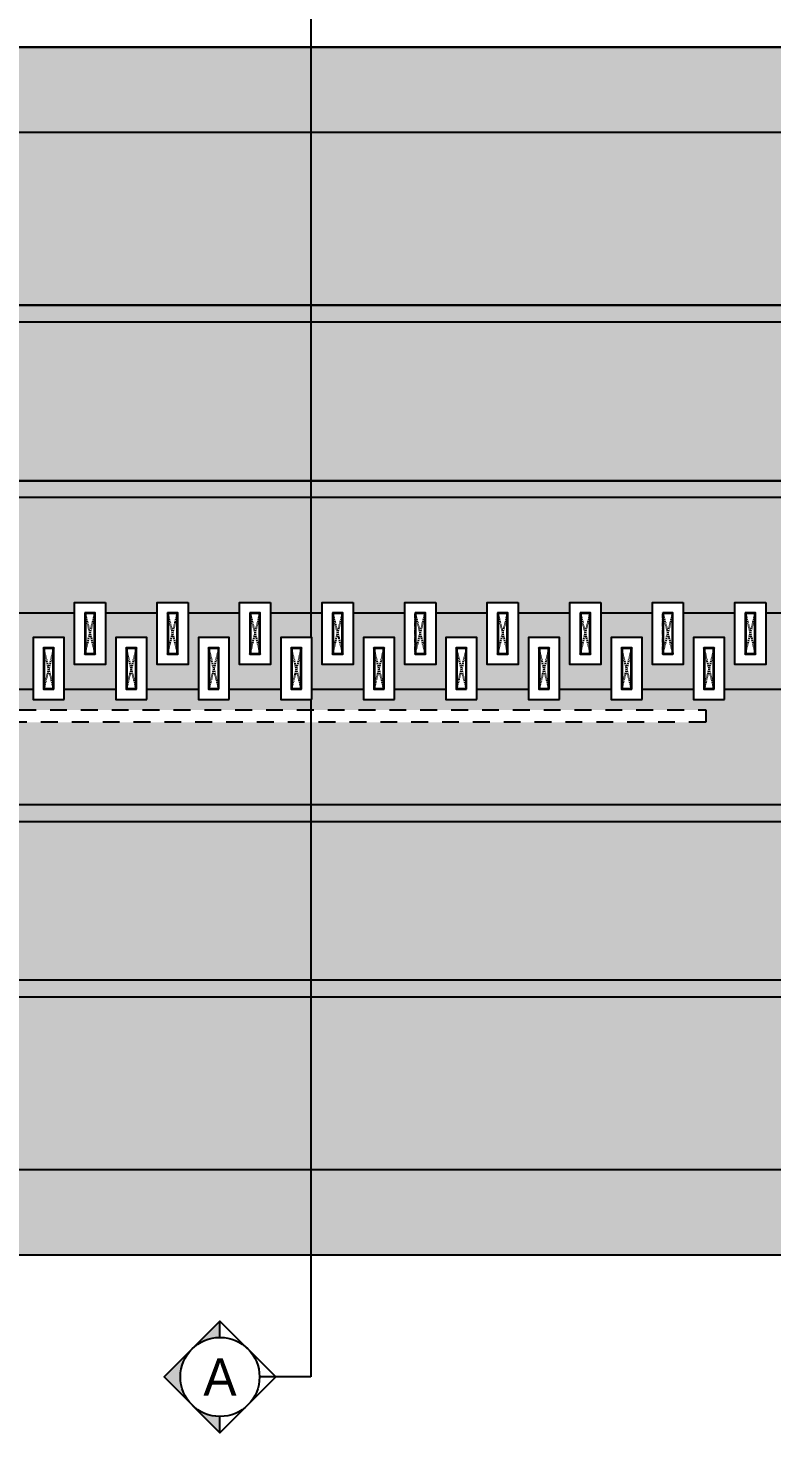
# Model space of a CAD drawing. Header units: millimetres. Extents: x -244126 to 368105, y -173968 to 259060.
# Drawn here: x -195153 to -191549, y 27083 to 33888 of the extents above; entities that cross this region are included whole.
import ezdxf
from ezdxf.enums import TextEntityAlignment as Align

# ---------------------------------------------------------------- set-up
doc = ezdxf.new("R2010")
doc.units = ezdxf.units.MM
doc.header["$MEASUREMENT"] = 0
for name, pattern in [('CENTER', [2, 1.25, -0.25, 0.25, -0.25]), ('HIDDEN', [9.525, 6.35, -3.175]), ('TA_GL_098.00000', [269.5, 98, -24.5, 24.5, -24.5, 98]), ('TA_HL_023.00000', [149.5, 81.65, -67.85])]:
    doc.linetypes.add(name, pattern=pattern)
for name, color, linetype in [('000 - GRID', 8, 'CENTER'), ('000 - H A T C H', 8, 'Continuous'), ('000 - H I D D E N', 7, 'Continuous'), ('000 - SYMBOL CON', 1, 'Continuous'), ('000 - T E X T', 4, 'Continuous'), ('000 - WIPEOUT', 250, 'Continuous'), ('001 - ASCESSORIES', 1, 'Continuous'), ('002 - STRUCTURAL STEEL', 4, 'Continuous'), ('A04_TUBE SERIES', 7, 'Continuous')]:
    doc.layers.add(name, color=color, linetype=linetype)
doc.styles.add('TA', font='Cordia New.ttf', dxfattribs={"height": 4.5})
pattern_1 = [(37.5, (187478.44, -8947.33), (-3.149668, 96.341188), [0, -76, 0, -85, 0, -81.25]), (7.5, (187478.44, -8947.33), (88.488835, 141.1073), [0, -41, 0, -68.5, 0, -26.25]), (327.5, (187416.94, -8947.33), (155.707093, 0.282953), [0, -25, 0, -90, 0, -117.5]), (317.5, (187416.94, -8947.33), (150.30633, 43.88378), [0, -12.5, 0, -59, 0, -67.5])]
pattern_2 = [(37.5, (187478.442, -1558.447), (-0.6299336, 19.2682377), [0, -15.2, 0, -17, 0, -16.25]), (7.5, (187478.442, -1558.447), (17.697767, 28.2214607), [0, -8.2, 0, -13.7, 0, -5.25]), (327.5, (187466.142, -1558.447), (31.1414186, 0.0565905), [0, -5, 0, -18, 0, -23.5]), (317.5, (187466.142, -1558.447), (30.061266, 8.7767556), [0, -2.5, 0, -11.8, 0, -13.5])]

# ---------------------------------------------------------------- blocks, each defined once
blk = doc.blocks.new('*U4252')
at = {"color": 250}
for points in [[(25, 0), (25, 200), (-25, 200), (-25, 0)], [(425, 0), (425, 200), (375, 200), (375, 0)], [(825, 0), (825, 200), (775, 200), (775, 0)], [(1225, 0), (1225, 200), (1175, 200), (1175, 0)], [(1625, 0), (1625, 200), (1575, 200), (1575, 0)], [(2025, 0), (2025, 200), (1975, 200), (1975, 0)], [(2425, 0), (2425, 200), (2375, 200), (2375, 0)], [(2825, 0), (2825, 200), (2775, 200), (2775, 0)], [(3225, 0), (3225, 200), (3175, 200), (3175, 0)]]:
    blk.add_wipeout(points, dxfattribs=at).dxf.layer = '000 - WIPEOUT'
at = {"layer": '000 - H I D D E N', "color": 8, "linetype": 'HIDDEN'}
for p, q in [((25, 0), (-25, 200)), ((25, 200), (-25, 0)), ((425, 0), (375, 200)), ((425, 200), (375, 0)), ((825, 0), (775, 200)), ((825, 200), (775, 0)), ((1225, 0), (1175, 200)), ((1225, 200), (1175, 0)), ((1625, 0), (1575, 200)), ((1625, 200), (1575, 0)), ((2025, 0), (1975, 200)), ((2025, 200), (1975, 0)), ((2425, 0), (2375, 200)), ((2425, 200), (2375, 0)), ((2825, 0), (2775, 200)), ((2825, 200), (2775, 0)), ((3225, 0), (3175, 200)), ((3225, 200), (3175, 0))]:
    blk.add_line(p, q, dxfattribs=at)
at = {"layer": '002 - STRUCTURAL STEEL', "color": 0}
for points in [[(25, 0), (25, 200), (-25, 200), (-25, 0)], [(425, 0), (425, 200), (375, 200), (375, 0)], [(825, 0), (825, 200), (775, 200), (775, 0)], [(1225, 0), (1225, 200), (1175, 200), (1175, 0)], [(1625, 0), (1625, 200), (1575, 200), (1575, 0)], [(2025, 0), (2025, 200), (1975, 200), (1975, 0)], [(2425, 0), (2425, 200), (2375, 200), (2375, 0)], [(2825, 0), (2825, 200), (2775, 200), (2775, 0)], [(3225, 0), (3225, 200), (3175, 200), (3175, 0)]]:
    blk.add_lwpolyline(points, close=True, dxfattribs=at)
for points in [[(22, 4), (22, 196, 0.414214), (21, 197), (-21, 197, 0.414214), (-22, 196), (-22, 4, 0.414214), (-21, 3), (21, 3, 0.414214)], [(422, 4), (422, 196, 0.414214), (421, 197), (379, 197, 0.414214), (378, 196), (378, 4, 0.414214), (379, 3), (421, 3, 0.414214)], [(822, 4), (822, 196, 0.414214), (821, 197), (779, 197, 0.414214), (778, 196), (778, 4, 0.414214), (779, 3), (821, 3, 0.414214)], [(1222, 4), (1222, 196, 0.414214), (1221, 197), (1179, 197, 0.414214), (1178, 196), (1178, 4, 0.414214), (1179, 3), (1221, 3, 0.414214)], [(1622, 4), (1622, 196, 0.414214), (1621, 197), (1579, 197, 0.414214), (1578, 196), (1578, 4, 0.414214), (1579, 3), (1621, 3, 0.414214)], [(2022, 4), (2022, 196, 0.414214), (2021, 197), (1979, 197, 0.414214), (1978, 196), (1978, 4, 0.414214), (1979, 3), (2021, 3, 0.414214)], [(2422, 4), (2422, 196, 0.414214), (2421, 197), (2379, 197, 0.414214), (2378, 196), (2378, 4, 0.414214), (2379, 3), (2421, 3, 0.414214)], [(2822, 4), (2822, 196, 0.414214), (2821, 197), (2779, 197, 0.414214), (2778, 196), (2778, 4, 0.414214), (2779, 3), (2821, 3, 0.414214)], [(3222, 4), (3222, 196, 0.414214), (3221, 197), (3179, 197, 0.414214), (3178, 196), (3178, 4, 0.414214), (3179, 3), (3221, 3, 0.414214)]]:
    blk.add_lwpolyline(points, format="xyb", close=True, dxfattribs=at)
at = {"layer": 'Defpoints', "color": 250}
for points in [[(25, 0), (25, 200), (-25, 200), (-25, 0)], [(425, 0), (425, 200), (375, 200), (375, 0)], [(825, 0), (825, 200), (775, 200), (775, 0)], [(1225, 0), (1225, 200), (1175, 200), (1175, 0)], [(1625, 0), (1625, 200), (1575, 200), (1575, 0)], [(2025, 0), (2025, 200), (1975, 200), (1975, 0)], [(2425, 0), (2425, 200), (2375, 200), (2375, 0)], [(2825, 0), (2825, 200), (2775, 200), (2775, 0)], [(3225, 0), (3225, 200), (3175, 200), (3175, 0)]]:
    blk.add_lwpolyline(points, close=True, dxfattribs=at)
at = {"color": 250}
for points in [[(25, 0), (25, 200), (-25, 200), (-25, 0)], [(425, 0), (425, 200), (375, 200), (375, 0)], [(825, 0), (825, 200), (775, 200), (775, 0)], [(1225, 0), (1225, 200), (1175, 200), (1175, 0)], [(1625, 0), (1625, 200), (1575, 200), (1575, 0)], [(2025, 0), (2025, 200), (1975, 200), (1975, 0)], [(2425, 0), (2425, 200), (2375, 200), (2375, 0)], [(2825, 0), (2825, 200), (2775, 200), (2775, 0)], [(3225, 0), (3225, 200), (3175, 200), (3175, 0)]]:
    blk.add_wipeout(points, dxfattribs=at).dxf.layer = '000 - WIPEOUT'
at = {"layer": '000 - H A T C H'}
h = blk.add_hatch(dxfattribs=at)
h.set_pattern_fill('ANSI32', color=256, scale=0.25)
h.set_pattern_definition([(45, (0, 187.5), (-1.683798, 1.683798), []), (45, (1.1225, 187.5), (-1.683798, 1.683798), [])])
h.paths.add_polyline_path([(25, 0), (25, 200), (-25, 200), (-25, 0)])
edge = h.paths.add_edge_path(flags=16)
edge.add_line((22, 4), (22, 196))
edge.add_arc((21, 196), 1, 0, 90)
edge.add_line((21, 197), (-21, 197))
edge.add_arc((-21, 196), 1, 90, 180)
edge.add_line((-22, 196), (-22, 4))
edge.add_arc((-21, 4), 1, 180, 270)
edge.add_line((-21, 3), (21, 3))
edge.add_arc((21, 4), 1, 270, 360)
h = blk.add_hatch(dxfattribs=at)
h.set_pattern_fill('ANSI32', color=256, scale=0.25)
h.set_pattern_definition([(45, (400, 187.5), (-1.683798, 1.683798), []), (45, (401.1225, 187.5), (-1.683798, 1.683798), [])])
h.paths.add_polyline_path([(425, 0), (425, 200), (375, 200), (375, 0)])
edge = h.paths.add_edge_path(flags=16)
edge.add_line((422, 4), (422, 196))
edge.add_arc((421, 196), 1, 0, 90)
edge.add_line((421, 197), (379, 197))
edge.add_arc((379, 196), 1, 90, 180)
edge.add_line((378, 196), (378, 4))
edge.add_arc((379, 4), 1, 180, 270)
edge.add_line((379, 3), (421, 3))
edge.add_arc((421, 4), 1, 270, 360)
h = blk.add_hatch(dxfattribs=at)
h.set_pattern_fill('ANSI32', color=256, scale=0.25)
h.set_pattern_definition([(45, (800, 187.5), (-1.683798, 1.683798), []), (45, (801.1225, 187.5), (-1.683798, 1.683798), [])])
h.paths.add_polyline_path([(825, 0), (825, 200), (775, 200), (775, 0)])
edge = h.paths.add_edge_path(flags=16)
edge.add_line((822, 4), (822, 196))
edge.add_arc((821, 196), 1, 0, 90)
edge.add_line((821, 197), (779, 197))
edge.add_arc((779, 196), 1, 90, 180)
edge.add_line((778, 196), (778, 4))
edge.add_arc((779, 4), 1, 180, 270)
edge.add_line((779, 3), (821, 3))
edge.add_arc((821, 4), 1, 270, 360)
h = blk.add_hatch(dxfattribs=at)
h.set_pattern_fill('ANSI32', color=256, scale=0.25)
h.set_pattern_definition([(45, (1200, 187.5), (-1.683798, 1.683798), []), (45, (1201.1225, 187.5), (-1.683798, 1.683798), [])])
h.paths.add_polyline_path([(1225, 0), (1225, 200), (1175, 200), (1175, 0)])
edge = h.paths.add_edge_path(flags=16)
edge.add_line((1222, 4), (1222, 196))
edge.add_arc((1221, 196), 1, 0, 90)
edge.add_line((1221, 197), (1179, 197))
edge.add_arc((1179, 196), 1, 90, 180)
edge.add_line((1178, 196), (1178, 4))
edge.add_arc((1179, 4), 1, 180, 270)
edge.add_line((1179, 3), (1221, 3))
edge.add_arc((1221, 4), 1, 270, 360)
h = blk.add_hatch(dxfattribs=at)
h.set_pattern_fill('ANSI32', color=256, scale=0.25)
h.set_pattern_definition([(45, (1600, 187.5), (-1.683798, 1.683798), []), (45, (1601.1225, 187.5), (-1.683798, 1.683798), [])])
h.paths.add_polyline_path([(1625, 0), (1625, 200), (1575, 200), (1575, 0)])
edge = h.paths.add_edge_path(flags=16)
edge.add_line((1622, 4), (1622, 196))
edge.add_arc((1621, 196), 1, 0, 90)
edge.add_line((1621, 197), (1579, 197))
edge.add_arc((1579, 196), 1, 90, 180)
edge.add_line((1578, 196), (1578, 4))
edge.add_arc((1579, 4), 1, 180, 270)
edge.add_line((1579, 3), (1621, 3))
edge.add_arc((1621, 4), 1, 270, 360)
h = blk.add_hatch(dxfattribs=at)
h.set_pattern_fill('ANSI32', color=256, scale=0.25)
h.set_pattern_definition([(45, (2000, 187.5), (-1.683798, 1.683798), []), (45, (2001.1225, 187.5), (-1.683798, 1.683798), [])])
h.paths.add_polyline_path([(2025, 0), (2025, 200), (1975, 200), (1975, 0)])
edge = h.paths.add_edge_path(flags=16)
edge.add_line((2022, 4), (2022, 196))
edge.add_arc((2021, 196), 1, 0, 90)
edge.add_line((2021, 197), (1979, 197))
edge.add_arc((1979, 196), 1, 90, 180)
edge.add_line((1978, 196), (1978, 4))
edge.add_arc((1979, 4), 1, 180, 270)
edge.add_line((1979, 3), (2021, 3))
edge.add_arc((2021, 4), 1, 270, 360)
h = blk.add_hatch(dxfattribs=at)
h.set_pattern_fill('ANSI32', color=256, scale=0.25)
h.set_pattern_definition([(45, (2400, 187.5), (-1.683798, 1.683798), []), (45, (2401.1225, 187.5), (-1.683798, 1.683798), [])])
h.paths.add_polyline_path([(2425, 0), (2425, 200), (2375, 200), (2375, 0)])
edge = h.paths.add_edge_path(flags=16)
edge.add_line((2422, 4), (2422, 196))
edge.add_arc((2421, 196), 1, 0, 90)
edge.add_line((2421, 197), (2379, 197))
edge.add_arc((2379, 196), 1, 90, 180)
edge.add_line((2378, 196), (2378, 4))
edge.add_arc((2379, 4), 1, 180, 270)
edge.add_line((2379, 3), (2421, 3))
edge.add_arc((2421, 4), 1, 270, 360)
h = blk.add_hatch(dxfattribs=at)
h.set_pattern_fill('ANSI32', color=256, scale=0.25)
h.set_pattern_definition([(45, (2800, 187.5), (-1.683798, 1.683798), []), (45, (2801.1225, 187.5), (-1.683798, 1.683798), [])])
h.paths.add_polyline_path([(2825, 0), (2825, 200), (2775, 200), (2775, 0)])
edge = h.paths.add_edge_path(flags=16)
edge.add_line((2822, 4), (2822, 196))
edge.add_arc((2821, 196), 1, 0, 90)
edge.add_line((2821, 197), (2779, 197))
edge.add_arc((2779, 196), 1, 90, 180)
edge.add_line((2778, 196), (2778, 4))
edge.add_arc((2779, 4), 1, 180, 270)
edge.add_line((2779, 3), (2821, 3))
edge.add_arc((2821, 4), 1, 270, 360)
h = blk.add_hatch(dxfattribs=at)
h.set_pattern_fill('ANSI32', color=256, scale=0.25)
h.set_pattern_definition([(45, (3200, 187.5), (-1.683798, 1.683798), []), (45, (3201.1225, 187.5), (-1.683798, 1.683798), [])])
h.paths.add_polyline_path([(3225, 0), (3225, 200), (3175, 200), (3175, 0)])
edge = h.paths.add_edge_path(flags=16)
edge.add_line((3222, 4), (3222, 196))
edge.add_arc((3221, 196), 1, 0, 90)
edge.add_line((3221, 197), (3179, 197))
edge.add_arc((3179, 196), 1, 90, 180)
edge.add_line((3178, 196), (3178, 4))
edge.add_arc((3179, 4), 1, 180, 270)
edge.add_line((3179, 3), (3221, 3))
edge.add_arc((3221, 4), 1, 270, 360)
at = {"layer": '000 - H I D D E N', "color": 8, "linetype": 'HIDDEN'}
for p, q in [((25, 0), (-25, 200)), ((25, 200), (-25, 0)), ((425, 0), (375, 200)), ((425, 200), (375, 0)), ((825, 0), (775, 200)), ((825, 200), (775, 0)), ((1225, 0), (1175, 200)), ((1225, 200), (1175, 0)), ((1625, 0), (1575, 200)), ((1625, 200), (1575, 0)), ((2025, 0), (1975, 200)), ((2025, 200), (1975, 0)), ((2425, 0), (2375, 200)), ((2425, 200), (2375, 0)), ((2825, 0), (2775, 200)), ((2825, 200), (2775, 0)), ((3225, 0), (3175, 200)), ((3225, 200), (3175, 0))]:
    blk.add_line(p, q, dxfattribs=at)
at = {"layer": '002 - STRUCTURAL STEEL', "color": 0}
for points in [[(25, 0), (25, 200), (-25, 200), (-25, 0)], [(425, 0), (425, 200), (375, 200), (375, 0)], [(825, 0), (825, 200), (775, 200), (775, 0)], [(1225, 0), (1225, 200), (1175, 200), (1175, 0)], [(1625, 0), (1625, 200), (1575, 200), (1575, 0)], [(2025, 0), (2025, 200), (1975, 200), (1975, 0)], [(2425, 0), (2425, 200), (2375, 200), (2375, 0)], [(2825, 0), (2825, 200), (2775, 200), (2775, 0)], [(3225, 0), (3225, 200), (3175, 200), (3175, 0)]]:
    blk.add_lwpolyline(points, close=True, dxfattribs=at)
for points in [[(22, 4), (22, 196, 0.414214), (21, 197), (-21, 197, 0.414214), (-22, 196), (-22, 4, 0.414214), (-21, 3), (21, 3, 0.414214)], [(422, 4), (422, 196, 0.414214), (421, 197), (379, 197, 0.414214), (378, 196), (378, 4, 0.414214), (379, 3), (421, 3, 0.414214)], [(822, 4), (822, 196, 0.414214), (821, 197), (779, 197, 0.414214), (778, 196), (778, 4, 0.414214), (779, 3), (821, 3, 0.414214)], [(1222, 4), (1222, 196, 0.414214), (1221, 197), (1179, 197, 0.414214), (1178, 196), (1178, 4, 0.414214), (1179, 3), (1221, 3, 0.414214)], [(1622, 4), (1622, 196, 0.414214), (1621, 197), (1579, 197, 0.414214), (1578, 196), (1578, 4, 0.414214), (1579, 3), (1621, 3, 0.414214)], [(2022, 4), (2022, 196, 0.414214), (2021, 197), (1979, 197, 0.414214), (1978, 196), (1978, 4, 0.414214), (1979, 3), (2021, 3, 0.414214)], [(2422, 4), (2422, 196, 0.414214), (2421, 197), (2379, 197, 0.414214), (2378, 196), (2378, 4, 0.414214), (2379, 3), (2421, 3, 0.414214)], [(2822, 4), (2822, 196, 0.414214), (2821, 197), (2779, 197, 0.414214), (2778, 196), (2778, 4, 0.414214), (2779, 3), (2821, 3, 0.414214)], [(3222, 4), (3222, 196, 0.414214), (3221, 197), (3179, 197, 0.414214), (3178, 196), (3178, 4, 0.414214), (3179, 3), (3221, 3, 0.414214)]]:
    blk.add_lwpolyline(points, format="xyb", close=True, dxfattribs=at)
at = {"layer": 'Defpoints', "color": 250}
for points in [[(25, 0), (25, 200), (-25, 200), (-25, 0)], [(425, 0), (425, 200), (375, 200), (375, 0)], [(825, 0), (825, 200), (775, 200), (775, 0)], [(1225, 0), (1225, 200), (1175, 200), (1175, 0)], [(1625, 0), (1625, 200), (1575, 200), (1575, 0)], [(2025, 0), (2025, 200), (1975, 200), (1975, 0)], [(2425, 0), (2425, 200), (2375, 200), (2375, 0)], [(2825, 0), (2825, 200), (2775, 200), (2775, 0)], [(3225, 0), (3225, 200), (3175, 200), (3175, 0)]]:
    blk.add_lwpolyline(points, close=True, dxfattribs=at)
blk = doc.blocks.new('*U4253')
at = {"color": 250}
for points in [[(-3375, 0), (-3375, 200), (-3425, 200), (-3425, 0)], [(-2975, 0), (-2975, 200), (-3025, 200), (-3025, 0)], [(-2575, 0), (-2575, 200), (-2625, 200), (-2625, 0)], [(-2175, 0), (-2175, 200), (-2225, 200), (-2225, 0)], [(-1775, 0), (-1775, 200), (-1825, 200), (-1825, 0)], [(-1375, 0), (-1375, 200), (-1425, 200), (-1425, 0)], [(-975, 0), (-975, 200), (-1025, 200), (-1025, 0)], [(-575, 0), (-575, 200), (-625, 200), (-625, 0)], [(-175, 0), (-175, 200), (-225, 200), (-225, 0)]]:
    blk.add_wipeout(points, dxfattribs=at).dxf.layer = '000 - WIPEOUT'
at = {"layer": '000 - H I D D E N', "color": 8, "linetype": 'HIDDEN'}
for p, q in [((-3375, 0), (-3425, 200)), ((-3375, 200), (-3425, 0)), ((-2975, 0), (-3025, 200)), ((-2975, 200), (-3025, 0)), ((-2575, 0), (-2625, 200)), ((-2575, 200), (-2625, 0)), ((-2175, 0), (-2225, 200)), ((-2175, 200), (-2225, 0)), ((-1775, 0), (-1825, 200)), ((-1775, 200), (-1825, 0)), ((-1375, 0), (-1425, 200)), ((-1375, 200), (-1425, 0)), ((-975, 0), (-1025, 200)), ((-975, 200), (-1025, 0)), ((-575, 0), (-625, 200)), ((-575, 200), (-625, 0)), ((-175, 0), (-225, 200)), ((-175, 200), (-225, 0))]:
    blk.add_line(p, q, dxfattribs=at)
at = {"layer": '002 - STRUCTURAL STEEL', "color": 0}
for points in [[(-3375, 0), (-3375, 200), (-3425, 200), (-3425, 0)], [(-2975, 0), (-2975, 200), (-3025, 200), (-3025, 0)], [(-2575, 0), (-2575, 200), (-2625, 200), (-2625, 0)], [(-2175, 0), (-2175, 200), (-2225, 200), (-2225, 0)], [(-1775, 0), (-1775, 200), (-1825, 200), (-1825, 0)], [(-1375, 0), (-1375, 200), (-1425, 200), (-1425, 0)], [(-975, 0), (-975, 200), (-1025, 200), (-1025, 0)], [(-575, 0), (-575, 200), (-625, 200), (-625, 0)], [(-175, 0), (-175, 200), (-225, 200), (-225, 0)]]:
    blk.add_lwpolyline(points, close=True, dxfattribs=at)
for points in [[(-3378, 4), (-3378, 196, 0.414214), (-3379, 197), (-3421, 197, 0.414214), (-3422, 196), (-3422, 4, 0.414214), (-3421, 3), (-3379, 3, 0.414214)], [(-2978, 4), (-2978, 196, 0.414214), (-2979, 197), (-3021, 197, 0.414214), (-3022, 196), (-3022, 4, 0.414214), (-3021, 3), (-2979, 3, 0.414214)], [(-2578, 4), (-2578, 196, 0.414214), (-2579, 197), (-2621, 197, 0.414214), (-2622, 196), (-2622, 4, 0.414214), (-2621, 3), (-2579, 3, 0.414214)], [(-2178, 4), (-2178, 196, 0.414214), (-2179, 197), (-2221, 197, 0.414214), (-2222, 196), (-2222, 4, 0.414214), (-2221, 3), (-2179, 3, 0.414214)], [(-1778, 4), (-1778, 196, 0.414214), (-1779, 197), (-1821, 197, 0.414214), (-1822, 196), (-1822, 4, 0.414214), (-1821, 3), (-1779, 3, 0.414214)], [(-1378, 4), (-1378, 196, 0.414214), (-1379, 197), (-1421, 197, 0.414214), (-1422, 196), (-1422, 4, 0.414214), (-1421, 3), (-1379, 3, 0.414214)], [(-978, 4), (-978, 196, 0.414214), (-979, 197), (-1021, 197, 0.414214), (-1022, 196), (-1022, 4, 0.414214), (-1021, 3), (-979, 3, 0.414214)], [(-578, 4), (-578, 196, 0.414214), (-579, 197), (-621, 197, 0.414214), (-622, 196), (-622, 4, 0.414214), (-621, 3), (-579, 3, 0.414214)], [(-178, 4), (-178, 196, 0.414214), (-179, 197), (-221, 197, 0.414214), (-222, 196), (-222, 4, 0.414214), (-221, 3), (-179, 3, 0.414214)]]:
    blk.add_lwpolyline(points, format="xyb", close=True, dxfattribs=at)
at = {"layer": 'Defpoints', "color": 250}
for points in [[(-3375, 0), (-3375, 200), (-3425, 200), (-3425, 0)], [(-2975, 0), (-2975, 200), (-3025, 200), (-3025, 0)], [(-2575, 0), (-2575, 200), (-2625, 200), (-2625, 0)], [(-2175, 0), (-2175, 200), (-2225, 200), (-2225, 0)], [(-1775, 0), (-1775, 200), (-1825, 200), (-1825, 0)], [(-1375, 0), (-1375, 200), (-1425, 200), (-1425, 0)], [(-975, 0), (-975, 200), (-1025, 200), (-1025, 0)], [(-575, 0), (-575, 200), (-625, 200), (-625, 0)], [(-175, 0), (-175, 200), (-225, 200), (-225, 0)]]:
    blk.add_lwpolyline(points, close=True, dxfattribs=at)
at = {"color": 250}
for points in [[(-3375, 0), (-3375, 200), (-3425, 200), (-3425, 0)], [(-2975, 0), (-2975, 200), (-3025, 200), (-3025, 0)], [(-2575, 0), (-2575, 200), (-2625, 200), (-2625, 0)], [(-2175, 0), (-2175, 200), (-2225, 200), (-2225, 0)], [(-1775, 0), (-1775, 200), (-1825, 200), (-1825, 0)], [(-1375, 0), (-1375, 200), (-1425, 200), (-1425, 0)], [(-975, 0), (-975, 200), (-1025, 200), (-1025, 0)], [(-575, 0), (-575, 200), (-625, 200), (-625, 0)], [(-175, 0), (-175, 200), (-225, 200), (-225, 0)]]:
    blk.add_wipeout(points, dxfattribs=at).dxf.layer = '000 - WIPEOUT'
at = {"layer": '000 - H A T C H'}
h = blk.add_hatch(dxfattribs=at)
h.set_pattern_fill('ANSI32', color=256, scale=0.25)
h.set_pattern_definition([(45, (-3400, 187.5), (-1.683798, 1.683798), []), (45, (-3398.8775, 187.5), (-1.683798, 1.683798), [])])
h.paths.add_polyline_path([(-3375, 0), (-3375, 200), (-3425, 200), (-3425, 0)])
edge = h.paths.add_edge_path(flags=16)
edge.add_line((-3378, 4), (-3378, 196))
edge.add_arc((-3379, 196), 1, 0, 90)
edge.add_line((-3379, 197), (-3421, 197))
edge.add_arc((-3421, 196), 1, 90, 180)
edge.add_line((-3422, 196), (-3422, 4))
edge.add_arc((-3421, 4), 1, 180, 270)
edge.add_line((-3421, 3), (-3379, 3))
edge.add_arc((-3379, 4), 1, 270, 360)
h = blk.add_hatch(dxfattribs=at)
h.set_pattern_fill('ANSI32', color=256, scale=0.25)
h.set_pattern_definition([(45, (-3000, 187.5), (-1.683798, 1.683798), []), (45, (-2998.8775, 187.5), (-1.683798, 1.683798), [])])
h.paths.add_polyline_path([(-2975, 0), (-2975, 200), (-3025, 200), (-3025, 0)])
edge = h.paths.add_edge_path(flags=16)
edge.add_line((-2978, 4), (-2978, 196))
edge.add_arc((-2979, 196), 1, 0, 90)
edge.add_line((-2979, 197), (-3021, 197))
edge.add_arc((-3021, 196), 1, 90, 180)
edge.add_line((-3022, 196), (-3022, 4))
edge.add_arc((-3021, 4), 1, 180, 270)
edge.add_line((-3021, 3), (-2979, 3))
edge.add_arc((-2979, 4), 1, 270, 360)
h = blk.add_hatch(dxfattribs=at)
h.set_pattern_fill('ANSI32', color=256, scale=0.25)
h.set_pattern_definition([(45, (-2600, 187.5), (-1.683798, 1.683798), []), (45, (-2598.8775, 187.5), (-1.683798, 1.683798), [])])
h.paths.add_polyline_path([(-2575, 0), (-2575, 200), (-2625, 200), (-2625, 0)])
edge = h.paths.add_edge_path(flags=16)
edge.add_line((-2578, 4), (-2578, 196))
edge.add_arc((-2579, 196), 1, 0, 90)
edge.add_line((-2579, 197), (-2621, 197))
edge.add_arc((-2621, 196), 1, 90, 180)
edge.add_line((-2622, 196), (-2622, 4))
edge.add_arc((-2621, 4), 1, 180, 270)
edge.add_line((-2621, 3), (-2579, 3))
edge.add_arc((-2579, 4), 1, 270, 360)
h = blk.add_hatch(dxfattribs=at)
h.set_pattern_fill('ANSI32', color=256, scale=0.25)
h.set_pattern_definition([(45, (-2200, 187.5), (-1.683798, 1.683798), []), (45, (-2198.8775, 187.5), (-1.683798, 1.683798), [])])
h.paths.add_polyline_path([(-2175, 0), (-2175, 200), (-2225, 200), (-2225, 0)])
edge = h.paths.add_edge_path(flags=16)
edge.add_line((-2178, 4), (-2178, 196))
edge.add_arc((-2179, 196), 1, 0, 90)
edge.add_line((-2179, 197), (-2221, 197))
edge.add_arc((-2221, 196), 1, 90, 180)
edge.add_line((-2222, 196), (-2222, 4))
edge.add_arc((-2221, 4), 1, 180, 270)
edge.add_line((-2221, 3), (-2179, 3))
edge.add_arc((-2179, 4), 1, 270, 360)
h = blk.add_hatch(dxfattribs=at)
h.set_pattern_fill('ANSI32', color=256, scale=0.25)
h.set_pattern_definition([(45, (-1800, 187.5), (-1.683798, 1.683798), []), (45, (-1798.8775, 187.5), (-1.683798, 1.683798), [])])
h.paths.add_polyline_path([(-1775, 0), (-1775, 200), (-1825, 200), (-1825, 0)])
edge = h.paths.add_edge_path(flags=16)
edge.add_line((-1778, 4), (-1778, 196))
edge.add_arc((-1779, 196), 1, 0, 90)
edge.add_line((-1779, 197), (-1821, 197))
edge.add_arc((-1821, 196), 1, 90, 180)
edge.add_line((-1822, 196), (-1822, 4))
edge.add_arc((-1821, 4), 1, 180, 270)
edge.add_line((-1821, 3), (-1779, 3))
edge.add_arc((-1779, 4), 1, 270, 360)
h = blk.add_hatch(dxfattribs=at)
h.set_pattern_fill('ANSI32', color=256, scale=0.25)
h.set_pattern_definition([(45, (-1400, 187.5), (-1.683798, 1.683798), []), (45, (-1398.8775, 187.5), (-1.683798, 1.683798), [])])
h.paths.add_polyline_path([(-1375, 0), (-1375, 200), (-1425, 200), (-1425, 0)])
edge = h.paths.add_edge_path(flags=16)
edge.add_line((-1378, 4), (-1378, 196))
edge.add_arc((-1379, 196), 1, 0, 90)
edge.add_line((-1379, 197), (-1421, 197))
edge.add_arc((-1421, 196), 1, 90, 180)
edge.add_line((-1422, 196), (-1422, 4))
edge.add_arc((-1421, 4), 1, 180, 270)
edge.add_line((-1421, 3), (-1379, 3))
edge.add_arc((-1379, 4), 1, 270, 360)
h = blk.add_hatch(dxfattribs=at)
h.set_pattern_fill('ANSI32', color=256, scale=0.25)
h.set_pattern_definition([(45, (-1000, 187.5), (-1.683798, 1.683798), []), (45, (-998.8775, 187.5), (-1.683798, 1.683798), [])])
h.paths.add_polyline_path([(-975, 0), (-975, 200), (-1025, 200), (-1025, 0)])
edge = h.paths.add_edge_path(flags=16)
edge.add_line((-978, 4), (-978, 196))
edge.add_arc((-979, 196), 1, 0, 90)
edge.add_line((-979, 197), (-1021, 197))
edge.add_arc((-1021, 196), 1, 90, 180)
edge.add_line((-1022, 196), (-1022, 4))
edge.add_arc((-1021, 4), 1, 180, 270)
edge.add_line((-1021, 3), (-979, 3))
edge.add_arc((-979, 4), 1, 270, 360)
h = blk.add_hatch(dxfattribs=at)
h.set_pattern_fill('ANSI32', color=256, scale=0.25)
h.set_pattern_definition([(45, (-600, 187.5), (-1.683798, 1.683798), []), (45, (-598.8775, 187.5), (-1.683798, 1.683798), [])])
h.paths.add_polyline_path([(-575, 0), (-575, 200), (-625, 200), (-625, 0)])
edge = h.paths.add_edge_path(flags=16)
edge.add_line((-578, 4), (-578, 196))
edge.add_arc((-579, 196), 1, 0, 90)
edge.add_line((-579, 197), (-621, 197))
edge.add_arc((-621, 196), 1, 90, 180)
edge.add_line((-622, 196), (-622, 4))
edge.add_arc((-621, 4), 1, 180, 270)
edge.add_line((-621, 3), (-579, 3))
edge.add_arc((-579, 4), 1, 270, 360)
h = blk.add_hatch(dxfattribs=at)
h.set_pattern_fill('ANSI32', color=256, scale=0.25)
h.set_pattern_definition([(45, (-200, 187.5), (-1.683798, 1.683798), []), (45, (-198.8775, 187.5), (-1.683798, 1.683798), [])])
h.paths.add_polyline_path([(-175, 0), (-175, 200), (-225, 200), (-225, 0)])
edge = h.paths.add_edge_path(flags=16)
edge.add_line((-178, 4), (-178, 196))
edge.add_arc((-179, 196), 1, 0, 90)
edge.add_line((-179, 197), (-221, 197))
edge.add_arc((-221, 196), 1, 90, 180)
edge.add_line((-222, 196), (-222, 4))
edge.add_arc((-221, 4), 1, 180, 270)
edge.add_line((-221, 3), (-179, 3))
edge.add_arc((-179, 4), 1, 270, 360)
at = {"layer": '000 - H I D D E N', "color": 8, "linetype": 'HIDDEN'}
for p, q in [((-3375, 0), (-3425, 200)), ((-3375, 200), (-3425, 0)), ((-2975, 0), (-3025, 200)), ((-2975, 200), (-3025, 0)), ((-2575, 0), (-2625, 200)), ((-2575, 200), (-2625, 0)), ((-2175, 0), (-2225, 200)), ((-2175, 200), (-2225, 0)), ((-1775, 0), (-1825, 200)), ((-1775, 200), (-1825, 0)), ((-1375, 0), (-1425, 200)), ((-1375, 200), (-1425, 0)), ((-975, 0), (-1025, 200)), ((-975, 200), (-1025, 0)), ((-575, 0), (-625, 200)), ((-575, 200), (-625, 0)), ((-175, 0), (-225, 200)), ((-175, 200), (-225, 0))]:
    blk.add_line(p, q, dxfattribs=at)
at = {"layer": '002 - STRUCTURAL STEEL', "color": 0}
for points in [[(-3375, 0), (-3375, 200), (-3425, 200), (-3425, 0)], [(-2975, 0), (-2975, 200), (-3025, 200), (-3025, 0)], [(-2575, 0), (-2575, 200), (-2625, 200), (-2625, 0)], [(-2175, 0), (-2175, 200), (-2225, 200), (-2225, 0)], [(-1775, 0), (-1775, 200), (-1825, 200), (-1825, 0)], [(-1375, 0), (-1375, 200), (-1425, 200), (-1425, 0)], [(-975, 0), (-975, 200), (-1025, 200), (-1025, 0)], [(-575, 0), (-575, 200), (-625, 200), (-625, 0)], [(-175, 0), (-175, 200), (-225, 200), (-225, 0)]]:
    blk.add_lwpolyline(points, close=True, dxfattribs=at)
for points in [[(-3378, 4), (-3378, 196, 0.414214), (-3379, 197), (-3421, 197, 0.414214), (-3422, 196), (-3422, 4, 0.414214), (-3421, 3), (-3379, 3, 0.414214)], [(-2978, 4), (-2978, 196, 0.414214), (-2979, 197), (-3021, 197, 0.414214), (-3022, 196), (-3022, 4, 0.414214), (-3021, 3), (-2979, 3, 0.414214)], [(-2578, 4), (-2578, 196, 0.414214), (-2579, 197), (-2621, 197, 0.414214), (-2622, 196), (-2622, 4, 0.414214), (-2621, 3), (-2579, 3, 0.414214)], [(-2178, 4), (-2178, 196, 0.414214), (-2179, 197), (-2221, 197, 0.414214), (-2222, 196), (-2222, 4, 0.414214), (-2221, 3), (-2179, 3, 0.414214)], [(-1778, 4), (-1778, 196, 0.414214), (-1779, 197), (-1821, 197, 0.414214), (-1822, 196), (-1822, 4, 0.414214), (-1821, 3), (-1779, 3, 0.414214)], [(-1378, 4), (-1378, 196, 0.414214), (-1379, 197), (-1421, 197, 0.414214), (-1422, 196), (-1422, 4, 0.414214), (-1421, 3), (-1379, 3, 0.414214)], [(-978, 4), (-978, 196, 0.414214), (-979, 197), (-1021, 197, 0.414214), (-1022, 196), (-1022, 4, 0.414214), (-1021, 3), (-979, 3, 0.414214)], [(-578, 4), (-578, 196, 0.414214), (-579, 197), (-621, 197, 0.414214), (-622, 196), (-622, 4, 0.414214), (-621, 3), (-579, 3, 0.414214)], [(-178, 4), (-178, 196, 0.414214), (-179, 197), (-221, 197, 0.414214), (-222, 196), (-222, 4, 0.414214), (-221, 3), (-179, 3, 0.414214)]]:
    blk.add_lwpolyline(points, format="xyb", close=True, dxfattribs=at)
at = {"layer": 'Defpoints', "color": 250}
for points in [[(-3375, 0), (-3375, 200), (-3425, 200), (-3425, 0)], [(-2975, 0), (-2975, 200), (-3025, 200), (-3025, 0)], [(-2575, 0), (-2575, 200), (-2625, 200), (-2625, 0)], [(-2175, 0), (-2175, 200), (-2225, 200), (-2225, 0)], [(-1775, 0), (-1775, 200), (-1825, 200), (-1825, 0)], [(-1375, 0), (-1375, 200), (-1425, 200), (-1425, 0)], [(-975, 0), (-975, 200), (-1025, 200), (-1025, 0)], [(-575, 0), (-575, 200), (-625, 200), (-625, 0)], [(-175, 0), (-175, 200), (-225, 200), (-225, 0)]]:
    blk.add_lwpolyline(points, close=True, dxfattribs=at)
blk = doc.blocks.new('*U3962')
at = {"layer": '000 - GRID', "color": 0, "linetype": 'ByBlock'}
blk.add_line((0, 250), (0, -21250), dxfattribs=at)
at = {"style": 'TA', "flags": 1}
blk.add_attdef('LOCATION', (6, 6), '', height=4.5, dxfattribs=at)
blk = doc.blocks.new('A$C87c29385')
at = {"layer": '000 - H A T C H', "linetype": 'ByBlock'}
h = blk.add_hatch(dxfattribs=at)
h.set_pattern_fill('AR-SAND', color=8, scale=10)
h.set_pattern_definition([(37.5, (187478.442, -1558.447), (-0.6299336, 19.2682377), [0, -15.2, 0, -17, 0, -16.25]), (7.5, (187478.442, -1558.447), (17.697767, 28.2214607), [0, -8.2, 0, -13.7, 0, -5.25]), (327.5, (187466.142, -1558.447), (31.1414186, 0.0565905), [0, -5, 0, -18, 0, -23.5]), (317.5, (187466.142, -1558.447), (30.061266, 8.7767556), [0, -2.5, 0, -11.8, 0, -13.5])])
edge = h.paths.add_edge_path(flags=16)
edge.add_line((-15150, -2512), (0, -2512))
edge.add_arc((0, 0), 2512, 270, 360)
edge.add_arc((0, 0), 2512, 0, 90)
edge.add_line((0, 2512), (-15150, 2512))
edge.add_arc((-15150, 0), 2512, 90, 180)
edge.add_arc((-15150, 0), 2512, 180, 270)
edge = h.paths.add_edge_path()
edge.add_line((-15150, -2925), (0, -2925))
edge.add_arc((0, 0), 2925, 270, 360)
edge.add_arc((0, 0), 2925, 0, 90)
edge.add_line((0, 2925), (-15150, 2925))
edge.add_arc((-15150, 0), 2925, 90, 180)
edge.add_arc((-15150, 0), 2925, 180, 270)
h = blk.add_hatch(dxfattribs=at)
h.set_pattern_fill('AR-SAND', color=8, scale=50)
h.set_pattern_definition(pattern_1)
h.paths.add_polyline_path([(0, 2512), (-15150, 2512, 0.414214), (-17662, 0, 0.414214), (-15150, -2512), (0, -2512, 0.414214), (2512, 0, 0.414214)])
h.paths.add_polyline_path([(-15150, 1675), (0, 1675, -0.414214), (1675, 0, -0.414214), (0, -1675), (-15150, -1675, -0.414214), (-16825, 0, -0.414214)], flags=16)
h.paths.add_polyline_path([(-15150, 1593), (0, 1593, -0.414214), (1593, 0, -0.414214), (0, -1593), (-15150, -1593, -0.414214), (-16743, 0, -0.414214)], flags=0)
h.paths.add_polyline_path([(-15150, 825), (0, 825, -0.414214), (825, 0, -0.414214), (0, -825), (-15150, -825, -0.414214), (-15975, 0, -0.414214)], flags=0)
h.paths.add_polyline_path([(-15150, 743), (0, 743, -0.414214), (743, 0, -0.414214), (0, -743), (-15150, -743, -0.414214), (-15893, 0, -0.414214)], flags=0)
h.paths.add_polyline_path([(0, 1593), (-15150, 1593, 0.414214), (-16743, 0, 0.414214), (-15150, -1593), (0, -1593, 0.414214), (1593, 0, 0.414214)], flags=0)
h.paths.add_polyline_path([(0, 743), (-15150, 743, 0.414214), (-15893, 0, 0.414214), (-15150, -743), (0, -743, 0.414214), (743, 0, 0.414214)], flags=0)
h = blk.add_hatch(dxfattribs=at)
h.set_pattern_fill('AR-SAND', color=8, scale=10)
h.set_pattern_definition(pattern_2)
edge = h.paths.add_edge_path(flags=16)
edge.add_line((-15150, -1593), (0, -1593))
edge.add_arc((0, 0), 1593, 270, 360)
edge.add_arc((0, 0), 1593, 0, 90)
edge.add_line((0, 1593), (-15150, 1593))
edge.add_arc((-15150, 0), 1593, 90, 180)
edge.add_arc((-15150, 0), 1593, 180, 270)
edge = h.paths.add_edge_path()
edge.add_line((-15150, -1675), (0, -1675))
edge.add_arc((0, 0), 1675, 270, 360)
edge.add_arc((0, 0), 1675, 0, 90)
edge.add_line((0, 1675), (-15150, 1675))
edge.add_arc((-15150, 0), 1675, 90, 180)
edge.add_arc((-15150, 0), 1675, 180, 270)
h = blk.add_hatch(dxfattribs=at)
h.set_pattern_fill('AR-SAND', color=8, scale=50)
h.set_pattern_definition(pattern_1)
h.paths.add_polyline_path([(0, 1593), (-15150, 1593, 0.414214), (-16743, 0, 0.414214), (-15150, -1593), (0, -1593, 0.414214), (1593, 0, 0.414214)])
h.paths.add_polyline_path([(-15150, 825), (0, 825, -0.414214), (825, 0, -0.414214), (0, -825), (-15150, -825, -0.414214), (-15975, 0, -0.414214)], flags=16)
h.paths.add_polyline_path([(-15150, 743), (0, 743, -0.414214), (743, 0, -0.414214), (0, -743), (-15150, -743, -0.414214), (-15893, 0, -0.414214)], flags=0)
h.paths.add_polyline_path([(0, 743), (-15150, 743, 0.414214), (-15893, 0, 0.414214), (-15150, -743), (0, -743, 0.414214), (743, 0, 0.414214)], flags=0)
h = blk.add_hatch(dxfattribs=at)
h.set_pattern_fill('AR-SAND', color=8, scale=10)
h.set_pattern_definition(pattern_2)
edge = h.paths.add_edge_path(flags=16)
edge.add_line((-15150, -743), (0, -743))
edge.add_arc((0, 0), 743, 270, 360)
edge.add_arc((0, 0), 743, 0, 90)
edge.add_line((0, 743), (-15150, 743))
edge.add_arc((-15150, 0), 743, 90, 180)
edge.add_arc((-15150, 0), 743, 180, 270)
edge = h.paths.add_edge_path()
edge.add_line((-15150, -825), (0, -825))
edge.add_arc((0, 0), 825, 270, 360)
edge.add_arc((0, 0), 825, 0, 90)
edge.add_line((0, 825), (-15150, 825))
edge.add_arc((-15150, 0), 825, 90, 180)
edge.add_arc((-15150, 0), 825, 180, 270)
h = blk.add_hatch(dxfattribs=at)
h.set_pattern_fill('AR-SAND', color=8, scale=50)
h.set_pattern_definition(pattern_1)
h.paths.add_polyline_path([(0, 743), (-15150, 743, 0.414214), (-15893, 0, 0.414214), (-15150, -743), (0, -743, 0.414214), (743, 0, 0.414214)])
blk = doc.blocks.new('*U4194')
at = {"color": 0}
blk.add_wipeout([(-3382.5, 60), (3382.5, 60), (3382.5, 0), (-3382.5, 0)], dxfattribs=at).dxf.layer = '000 - WIPEOUT'
at = {"layer": '002 - STRUCTURAL STEEL', "color": 0, "linetype": 'ByBlock'}
blk.add_lwpolyline([(-3382.5, 60), (3382.5, 60), (3382.5, 0), (-3382.5, 0)], close=True, dxfattribs=at)
blk = doc.blocks.new('A$C2FD3211E')
h = blk.add_hatch(color=2)
h.paths.add_polyline_path([(2.01, 7.26, -0.198912), (2.84, 5.25), (4.02, 5.25)])
h.paths.add_polyline_path([(-2.01, 7.26), (-4.02, 5.25), (-2.84, 5.25, -0.198912)])
h.paths.add_polyline_path([(0, 9.27), (-2.01, 7.26, -0.198912), (0, 8.09, -0.198912), (2.01, 7.26)])
at = {"color": 2}
blk.add_lwpolyline([(2.84, 5.25), (4.02, 5.25), (0, 9.27), (-4.02, 5.25), (-2.84, 5.25)], dxfattribs=at)
blk = doc.blocks.new('*U4235')
at = {"color": 2}
blk.add_circle((0, 0), 1.916, dxfattribs=at)
blk.add_circle((0, 0), 1.916, dxfattribs=at)
at = {"layer": '000 - SYMBOL CON', "color": 2, "linetype": 'ByBlock', "ltscale": 2}
blk.add_line((4.409, 0.001), (1.916, 0.001), dxfattribs=at)
blk.add_lwpolyline([(4.405, 68.324), (4.409, 0.001)], dxfattribs=at)
at = {"layer": 'Defpoints', "color": 250}
blk.add_lwpolyline([(0, -2.71), (2.71, 0), (0, 2.71), (-2.71, 0)], close=True, dxfattribs=at)
at = {"color": 3, "xscale": 0.6742075757186755, "yscale": 0.6742075757186755, "zscale": 0.6742075757186755, "rotation": 90.01333381113302}
blk.add_blockref('A$C2FD3211E', (3.539, 0), dxfattribs=at)
at = {"layer": '000 - T E X T', "color": 0, "style": 'TA'}
blk.add_attdef('SYM', text='', height=1.8, dxfattribs=at).set_placement((0, 0), align=Align.MIDDLE_CENTER)
blk = doc.blocks.new('*U4254')
at = {"color": 250}
for points in [[(75, 0), (75, 300), (-75, 300), (-75, 0)], [(475, 0), (475, 300), (325, 300), (325, 0)], [(875, 0), (875, 300), (725, 300), (725, 0)], [(1275, 0), (1275, 300), (1125, 300), (1125, 0)], [(1675, 0), (1675, 300), (1525, 300), (1525, 0)], [(2075, 0), (2075, 300), (1925, 300), (1925, 0)], [(2475, 0), (2475, 300), (2325, 300), (2325, 0)], [(2875, 0), (2875, 300), (2725, 300), (2725, 0)], [(3275, 0), (3275, 300), (3125, 300), (3125, 0)]]:
    blk.add_wipeout(points, dxfattribs=at).dxf.layer = '000 - WIPEOUT'
at = {"layer": '002 - STRUCTURAL STEEL', "color": 0}
for points in [[(75, 0), (75, 300), (-75, 300), (-75, 0)], [(475, 0), (475, 300), (325, 300), (325, 0)], [(875, 0), (875, 300), (725, 300), (725, 0)], [(1275, 0), (1275, 300), (1125, 300), (1125, 0)], [(1675, 0), (1675, 300), (1525, 300), (1525, 0)], [(2075, 0), (2075, 300), (1925, 300), (1925, 0)], [(2475, 0), (2475, 300), (2325, 300), (2325, 0)], [(2875, 0), (2875, 300), (2725, 300), (2725, 0)], [(3275, 0), (3275, 300), (3125, 300), (3125, 0)]]:
    blk.add_lwpolyline(points, close=True, dxfattribs=at)
at = {"layer": 'Defpoints', "color": 250}
for points in [[(75, 0), (75, 300), (-75, 300), (-75, 0)], [(475, 0), (475, 300), (325, 300), (325, 0)], [(875, 0), (875, 300), (725, 300), (725, 0)], [(1275, 0), (1275, 300), (1125, 300), (1125, 0)], [(1675, 0), (1675, 300), (1525, 300), (1525, 0)], [(2075, 0), (2075, 300), (1925, 300), (1925, 0)], [(2475, 0), (2475, 300), (2325, 300), (2325, 0)], [(2875, 0), (2875, 300), (2725, 300), (2725, 0)], [(3275, 0), (3275, 300), (3125, 300), (3125, 0)]]:
    blk.add_lwpolyline(points, close=True, dxfattribs=at)
at = {"color": 250}
for points in [[(75, 0), (75, 300), (-75, 300), (-75, 0)], [(475, 0), (475, 300), (325, 300), (325, 0)], [(875, 0), (875, 300), (725, 300), (725, 0)], [(1275, 0), (1275, 300), (1125, 300), (1125, 0)], [(1675, 0), (1675, 300), (1525, 300), (1525, 0)], [(2075, 0), (2075, 300), (1925, 300), (1925, 0)], [(2475, 0), (2475, 300), (2325, 300), (2325, 0)], [(2875, 0), (2875, 300), (2725, 300), (2725, 0)], [(3275, 0), (3275, 300), (3125, 300), (3125, 0)]]:
    blk.add_wipeout(points, dxfattribs=at).dxf.layer = '000 - WIPEOUT'
at = {"layer": '002 - STRUCTURAL STEEL', "color": 0}
for points in [[(75, 0), (75, 300), (-75, 300), (-75, 0)], [(475, 0), (475, 300), (325, 300), (325, 0)], [(875, 0), (875, 300), (725, 300), (725, 0)], [(1275, 0), (1275, 300), (1125, 300), (1125, 0)], [(1675, 0), (1675, 300), (1525, 300), (1525, 0)], [(2075, 0), (2075, 300), (1925, 300), (1925, 0)], [(2475, 0), (2475, 300), (2325, 300), (2325, 0)], [(2875, 0), (2875, 300), (2725, 300), (2725, 0)], [(3275, 0), (3275, 300), (3125, 300), (3125, 0)]]:
    blk.add_lwpolyline(points, close=True, dxfattribs=at)
at = {"layer": 'Defpoints', "color": 250}
for points in [[(75, 0), (75, 300), (-75, 300), (-75, 0)], [(475, 0), (475, 300), (325, 300), (325, 0)], [(875, 0), (875, 300), (725, 300), (725, 0)], [(1275, 0), (1275, 300), (1125, 300), (1125, 0)], [(1675, 0), (1675, 300), (1525, 300), (1525, 0)], [(2075, 0), (2075, 300), (1925, 300), (1925, 0)], [(2475, 0), (2475, 300), (2325, 300), (2325, 0)], [(2875, 0), (2875, 300), (2725, 300), (2725, 0)], [(3275, 0), (3275, 300), (3125, 300), (3125, 0)]]:
    blk.add_lwpolyline(points, close=True, dxfattribs=at)
blk = doc.blocks.new('*U4255')
at = {"color": 250}
for points in [[(275, 0), (275, 300), (125, 300), (125, 0)], [(675, 0), (675, 300), (525, 300), (525, 0)], [(1075, 0), (1075, 300), (925, 300), (925, 0)], [(1475, 0), (1475, 300), (1325, 300), (1325, 0)], [(1875, 0), (1875, 300), (1725, 300), (1725, 0)], [(2275, 0), (2275, 300), (2125, 300), (2125, 0)], [(2675, 0), (2675, 300), (2525, 300), (2525, 0)], [(3075, 0), (3075, 300), (2925, 300), (2925, 0)], [(3475, 0), (3475, 300), (3325, 300), (3325, 0)]]:
    blk.add_wipeout(points, dxfattribs=at).dxf.layer = '000 - WIPEOUT'
at = {"layer": '002 - STRUCTURAL STEEL', "color": 0}
for points in [[(275, 0), (275, 300), (125, 300), (125, 0)], [(675, 0), (675, 300), (525, 300), (525, 0)], [(1075, 0), (1075, 300), (925, 300), (925, 0)], [(1475, 0), (1475, 300), (1325, 300), (1325, 0)], [(1875, 0), (1875, 300), (1725, 300), (1725, 0)], [(2275, 0), (2275, 300), (2125, 300), (2125, 0)], [(2675, 0), (2675, 300), (2525, 300), (2525, 0)], [(3075, 0), (3075, 300), (2925, 300), (2925, 0)], [(3475, 0), (3475, 300), (3325, 300), (3325, 0)]]:
    blk.add_lwpolyline(points, close=True, dxfattribs=at)
at = {"layer": 'Defpoints', "color": 250}
for points in [[(275, 0), (275, 300), (125, 300), (125, 0)], [(675, 0), (675, 300), (525, 300), (525, 0)], [(1075, 0), (1075, 300), (925, 300), (925, 0)], [(1475, 0), (1475, 300), (1325, 300), (1325, 0)], [(1875, 0), (1875, 300), (1725, 300), (1725, 0)], [(2275, 0), (2275, 300), (2125, 300), (2125, 0)], [(2675, 0), (2675, 300), (2525, 300), (2525, 0)], [(3075, 0), (3075, 300), (2925, 300), (2925, 0)], [(3475, 0), (3475, 300), (3325, 300), (3325, 0)]]:
    blk.add_lwpolyline(points, close=True, dxfattribs=at)
at = {"color": 250}
for points in [[(275, 0), (275, 300), (125, 300), (125, 0)], [(675, 0), (675, 300), (525, 300), (525, 0)], [(1075, 0), (1075, 300), (925, 300), (925, 0)], [(1475, 0), (1475, 300), (1325, 300), (1325, 0)], [(1875, 0), (1875, 300), (1725, 300), (1725, 0)], [(2275, 0), (2275, 300), (2125, 300), (2125, 0)], [(2675, 0), (2675, 300), (2525, 300), (2525, 0)], [(3075, 0), (3075, 300), (2925, 300), (2925, 0)], [(3475, 0), (3475, 300), (3325, 300), (3325, 0)]]:
    blk.add_wipeout(points, dxfattribs=at).dxf.layer = '000 - WIPEOUT'
at = {"layer": '002 - STRUCTURAL STEEL', "color": 0}
for points in [[(275, 0), (275, 300), (125, 300), (125, 0)], [(675, 0), (675, 300), (525, 300), (525, 0)], [(1075, 0), (1075, 300), (925, 300), (925, 0)], [(1475, 0), (1475, 300), (1325, 300), (1325, 0)], [(1875, 0), (1875, 300), (1725, 300), (1725, 0)], [(2275, 0), (2275, 300), (2125, 300), (2125, 0)], [(2675, 0), (2675, 300), (2525, 300), (2525, 0)], [(3075, 0), (3075, 300), (2925, 300), (2925, 0)], [(3475, 0), (3475, 300), (3325, 300), (3325, 0)]]:
    blk.add_lwpolyline(points, close=True, dxfattribs=at)
at = {"layer": 'Defpoints', "color": 250}
for points in [[(275, 0), (275, 300), (125, 300), (125, 0)], [(675, 0), (675, 300), (525, 300), (525, 0)], [(1075, 0), (1075, 300), (925, 300), (925, 0)], [(1475, 0), (1475, 300), (1325, 300), (1325, 0)], [(1875, 0), (1875, 300), (1725, 300), (1725, 0)], [(2275, 0), (2275, 300), (2125, 300), (2125, 0)], [(2675, 0), (2675, 300), (2525, 300), (2525, 0)], [(3075, 0), (3075, 300), (2925, 300), (2925, 0)], [(3475, 0), (3475, 300), (3325, 300), (3325, 0)]]:
    blk.add_lwpolyline(points, close=True, dxfattribs=at)

msp = doc.modelspace()

# ---------------------------------------------------------------- linework, layer by layer
at = {"layer": 'A04_TUBE SERIES', "color": 1, "linetype": 'ByBlock'}
for points in [[(-202628.44179, 27945.55659), (-187478.44179, 27945.55659, 0.4142135624), (-184553.44179, 30870.55659), (-184553.44179, 30870.55659, 0.4142135624), (-187478.44179, 33795.55659), (-202628.44179, 33795.55659, 0.4142135624), (-205553.44179, 30870.55659, 0.4142135624)], [(-202628.44179, 28358.55659), (-187478.44179, 28358.55659, 0.4142135624), (-184966.44179, 30870.55659, 0.4142135624), (-187478.44179, 33382.55659), (-202628.44179, 33382.55659, 0.4142135624), (-205140.44179, 30870.55659, 0.4142135624)], [(-202628.44179, 29195.55659), (-187478.44179, 29195.55659, 0.4142135624), (-185803.44179, 30870.55659, 0.4142135624), (-187478.44179, 32545.55659), (-202628.44179, 32545.55659, 0.4142135624), (-204303.44179, 30870.55659, 0.4142135624)], [(-202628.44179, 29277.55659), (-187478.44179, 29277.55659, 0.4142135624), (-185885.44179, 30870.55659, 0.4142135624), (-187478.44179, 32463.55659), (-202628.44179, 32463.55659, 0.4142135624), (-204221.44179, 30870.55659, 0.4142135624)], [(-202628.44179, 30045.55659), (-187478.44179, 30045.55659, 0.4142135624), (-186653.44179, 30870.55659, 0.4142135624), (-187478.44179, 31695.55659), (-202628.44179, 31695.55659, 0.4142135624), (-203453.44179, 30870.55659, 0.4142135624)], [(-202628.44179, 30127.55659), (-187478.44179, 30127.55659, 0.4142135624), (-186735.44179, 30870.55659, 0.4142135624), (-187478.44179, 31613.55659), (-202628.44179, 31613.55659, 0.4142135624), (-203371.44179, 30870.55659, 0.4142135624)]]:
    msp.add_lwpolyline(points, format="xyb", close=True, dxfattribs=at)

# ---------------------------------------------------------------- block references
at = {"layer": '000 - GRID', "linetype": 'ByBlock', "rotation": 90}
for p in [(-205553.44179, 33795.55659), (-205553.44179, 32545.55659), (-205553.44179, 31695.55659), (-205553.44179, 31055.55659), (-205553.44179, 30685.55659), (-205553.44179, 30045.55659), (-205553.44179, 29195.55659), (-205553.44179, 27945.55659)]:
    msp.add_blockref('*U3962', p, dxfattribs=at)
at = {"layer": 'A04_TUBE SERIES', "color": 3, "linetype": 'ByBlock'}
msp.add_blockref('A$C87c29385', (-187478.44179, 30870.55659), dxfattribs=at)

# ---------------------------------------------------------------- next in the draw order: block references
at = {"layer": '001 - ASCESSORIES', "color": 3, "linetype": 'TA_HL_023.00000'}
msp.add_blockref('*U4194', (-195252.27337, 30525.55659), dxfattribs=at)

# ---------------------------------------------------------------- next in the draw order: block references
at = {"layer": '000 - SYMBOL CON', "color": 4, "linetype": 'TA_GL_098.00000', "xscale": 100, "yscale": 100, "zscale": 100}
msp.add_blockref('*U4235', (-194223.58701, 27354.27692), dxfattribs=at).add_auto_attribs({'SYM': 'A'})

# ---------------------------------------------------------------- next in the draw order: block references
at = {"layer": 'A04_TUBE SERIES', "color": 1, "linetype": 'ByBlock'}
msp.add_blockref('*U4254', (-195053.44179, 30635.55659), dxfattribs=at)

# ---------------------------------------------------------------- next in the draw order: block references
at = {"layer": 'A04_TUBE SERIES', "color": 3, "linetype": 'ByBlock'}
msp.add_blockref('*U4252', (-195053.44179, 30685.55659), dxfattribs=at)

# ---------------------------------------------------------------- next in the draw order: block references
at = {"layer": 'A04_TUBE SERIES', "color": 1, "linetype": 'ByBlock', "xscale": -1, "rotation": 180}
msp.add_blockref('*U4255', (-195053.44179, 31105.55659), dxfattribs=at)

# ---------------------------------------------------------------- next in the draw order: block references
at = {"layer": 'A04_TUBE SERIES', "color": 3, "linetype": 'ByBlock', "rotation": 180}
msp.add_blockref('*U4253', (-195053.44179, 31055.55659), dxfattribs=at)

doc.saveas('drawing.dxf')
